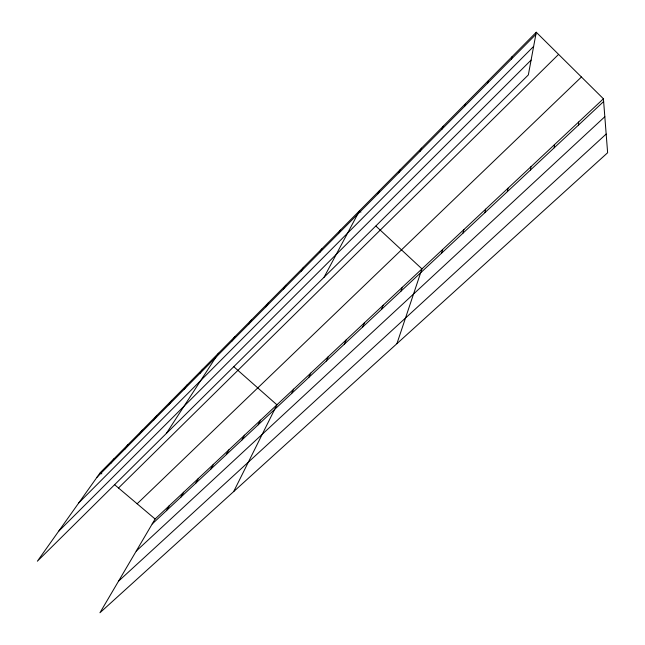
<?xml version="1.0" encoding="UTF-8"?>
<svg xmlns="http://www.w3.org/2000/svg" width="645" height="645" viewBox="0 0 645 645"><rect width="100%" height="100%" fill="white"/><g stroke="black" fill="none" stroke-linecap="round" stroke-linejoin="round"><path stroke-width="0.97" d="M578.589 124.977L578.605 122.05M554.216 147.786L554.442 144.69M530.488 169.99L530.916 166.749M507.373 191.621L508.002 188.227M536.261 32.25L528.344 74.909L37.37 561.206L100.306 472.583L536.261 32.25L603.422 98.79L607.63 152.744L99.951 612.75L155.114 519.007L603.422 98.79M484.855 212.689L485.661 209.165M511.437 59.058L512.057 56.695M462.908 233.224L463.892 229.572M441.511 253.251L442.655 249.478M487.685 83.028L488.507 80.48M396.909 343.68L421.951 268.892L375.946 226.121M400.884 291.274L402.327 287.283M464.569 106.36L465.585 103.635M381.582 309.334L383.162 305.246M362.724 326.975L364.441 322.798M442.051 129.073L443.252 126.186M344.301 344.212L346.139 339.947M326.297 361.063L328.249 356.717M420.129 151.196L421.499 148.165M308.697 377.535L310.761 373.108M398.763 172.755L400.303 169.579M291.484 393.644L293.66 389.145M233.667 491.587L276.923 404.826L233.434 366.392M377.946 193.766L379.631 190.452M258.177 424.805L260.556 420.169M242.06 439.89L244.528 435.19M324.088 277.213L359.475 210.81L360.91 212.141M226.29 454.644L228.846 449.896M210.842 469.1L213.479 464.295M338.415 233.651L340.391 230.088M195.717 483.25L198.442 478.397M319.646 252.59L321.75 248.914M180.906 497.11L183.704 492.208M166.402 510.687L169.264 505.745M301.32 271.085L303.537 267.304M283.413 289.154L285.751 285.275M265.917 306.802L268.368 302.836M248.825 324.056L251.373 320.001M232.103 340.923L234.756 336.779M166.313 433.488L218.502 353.194M199.773 373.552L202.603 369.254M184.131 389.338L187.05 384.968M168.821 404.778L171.82 400.351M153.841 419.895L156.912 415.404M139.175 434.698L142.319 430.142M124.808 449.194L128.024 444.582M110.738 463.392L114.02 458.732M96.96 477.3L535.858 34.427M78.795 502.874L533.633 46.416M58.598 531.319L531.085 60.098M118.503 487.999L558.602 54.382M137.135 503.777L581.435 77.005M152.18 523.99L603.631 101.547M136.248 551.064L604.817 116.729M118.543 581.153L606.171 134.047M100.306 472.583L101.821 473.873M114.713 484.79L155.114 519.007"/></g></svg>
